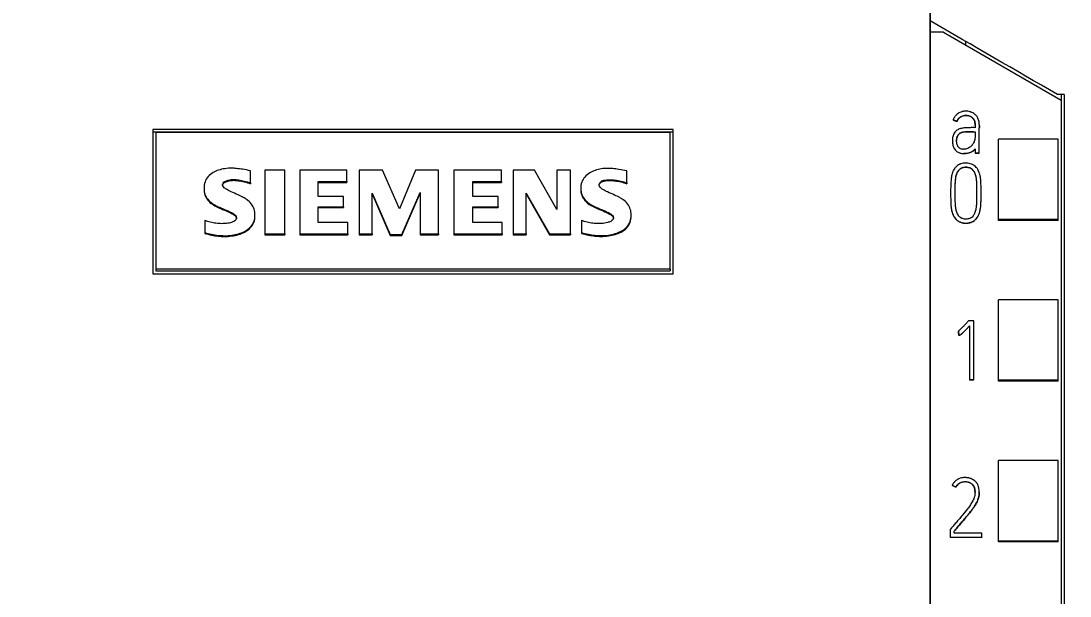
# Model space of a CAD drawing. Header units: millimetres. Extents: x 1359 to 3577, y 1333 to 3557.
# Drawn here: x 2545.79 to 2581.07, y 3022.29 to 3041.61 of the extents above; entities that cross this region are included whole.
import ezdxf

# ---------------------------------------------------------------- set-up
doc = ezdxf.new("R2010")
doc.units = ezdxf.units.MM
doc.set_wipeout_variables(frame=1)
doc.layers.add('000-PI-Oprema', color=30, linetype='Continuous', lineweight=5)
doc.layers.add('002-PI-Kabelska kanalica', color=150, linetype='Continuous')
doc.styles.get("Standard").update_dxf_attribs({"font": 'arial.ttf'})
doc.dimstyles.new('ISO-25', dxfattribs={"dimtxt": 2.5, "dimasz": 2.5, "dimexe": 1.25, "dimexo": 0.625, "dimtad": 1, "dimtxsty": 'Standard', "dimcen": 2.5, "dimadec": 0, "dimazin": 0, "dimtfac": 1, "dimtmove": 0, "dimatfit": 3, "dimfxl": 1, "dimarcsym": 0})

# ---------------------------------------------------------------- blocks, each defined once
blk = doc.blocks.new('IM 155-5 PN ST - 6ES7155-5AA01-0AB0')
blk.add_wipeout([(0, 147.007), (34.8, 147.007), (34.8, 0), (0, 0)])
at = {"color": 0, "linetype": 'ByBlock', "lineweight": 0, "ltscale": 0.25}
blk.add_lwpolyline([(0, 147.007), (34.8, 147.007), (34.8, 0), (0, 0), (0, 147.007)], dxfattribs=at)
at = {"layer": '000-PI-Oprema', "color": 0, "linetype": 'ByBlock', "lineweight": 0}
for p, q in [((26.15, 131.42), (8.65, 131.42)), ((8.65, 131.341), (26.15, 131.341)), ((26.05, 131.31), (8.75, 131.31)), ((8.75, 131.31), (8.75, 126.735)), ((26.05, 126.735), (26.05, 131.31)), ((11.941, 129.62), (11.941, 130.032)), ((13.091, 130.055), (12.424, 130.055)), ((12.424, 130.055), (12.424, 127.905)), ((13.091, 127.905), (13.091, 130.055)), ((13.597, 130.055), (13.597, 127.905)), ((15.184, 130.055), (13.597, 130.055)), ((15.184, 129.666), (15.184, 130.055)), ((16.38, 130.055), (15.598, 130.055)), ((15.598, 130.055), (15.598, 127.905)), ((16.955, 128.751), (16.38, 130.055)), ((17.484, 130.055), (16.955, 128.751)), ((18.266, 130.055), (17.484, 130.055)), ((18.266, 127.905), (18.266, 130.055)), ((18.772, 130.055), (18.772, 127.905)), ((20.382, 130.055), (18.772, 130.055)), ((20.382, 129.666), (20.382, 130.055)), ((21.486, 130.055), (20.773, 130.055)), ((20.773, 130.055), (20.773, 127.905)), ((22.245, 128.728), (21.486, 130.055)), ((22.705, 130.055), (22.245, 130.055)), ((22.245, 130.055), (22.245, 128.728)), ((22.705, 127.905), (22.705, 130.055)), ((24.591, 129.62), (24.591, 130.032)), ((11.941, 129.62), (11.941, 129.594)), ((14.218, 129.163), (14.218, 129.666)), ((14.218, 129.666), (15.184, 129.666)), ((14.218, 129.64), (15.184, 129.64)), ((15.184, 129.666), (15.184, 129.64)), ((19.416, 129.163), (19.416, 129.666)), ((19.416, 129.666), (20.382, 129.666)), ((19.416, 129.64), (20.382, 129.64)), ((20.382, 129.666), (20.382, 129.64)), ((24.591, 129.62), (24.591, 129.594)), ((10.377, 129.442), (10.377, 129.416)), ((15.069, 129.163), (14.218, 129.163)), ((15.069, 128.82), (15.069, 129.163)), ((16.035, 127.905), (16.035, 129.277)), ((16.035, 129.277), (16.633, 127.882)), ((16.035, 129.251), (16.633, 127.856)), ((17.024, 127.882), (17.645, 129.3)), ((17.024, 127.856), (17.645, 129.274)), ((17.645, 129.3), (17.645, 127.905)), ((20.267, 129.163), (19.416, 129.163)), ((20.267, 128.82), (20.267, 129.163)), ((21.21, 129.277), (21.992, 127.905)), ((21.21, 127.905), (21.21, 129.277)), ((21.21, 129.251), (21.992, 127.879)), ((23.046, 129.439), (23.046, 129.413)), ((14.218, 128.293), (14.218, 128.82)), ((14.218, 128.82), (15.069, 128.82)), ((14.218, 128.793), (15.069, 128.793)), ((15.069, 128.82), (15.069, 128.793)), ((19.416, 128.293), (19.416, 128.82)), ((19.416, 128.82), (20.267, 128.82)), ((19.416, 128.793), (20.267, 128.793)), ((20.267, 128.82), (20.267, 128.793)), ((12.09, 128.515), (12.09, 128.541)), ((24.743, 128.514), (24.743, 128.54)), ((10.4, 128.362), (10.4, 127.95)), ((15.207, 128.293), (14.218, 128.293)), ((15.207, 127.905), (15.207, 128.293)), ((20.405, 128.293), (19.416, 128.293)), ((20.405, 127.905), (20.405, 128.293)), ((23.073, 128.362), (23.073, 127.95)), ((10.4, 127.95), (10.4, 127.924)), ((12.424, 127.905), (13.091, 127.905)), ((12.424, 127.905), (12.424, 127.879)), ((12.424, 127.879), (13.091, 127.879)), ((13.091, 127.905), (13.091, 127.879)), ((13.597, 127.905), (15.207, 127.905)), ((13.597, 127.905), (13.597, 127.879)), ((13.597, 127.879), (15.207, 127.879)), ((15.207, 127.905), (15.207, 127.879)), ((15.598, 127.905), (15.598, 127.879)), ((15.598, 127.905), (16.035, 127.905)), ((15.598, 127.879), (16.035, 127.879)), ((16.035, 127.905), (16.035, 127.879)), ((16.633, 127.882), (16.633, 127.856)), ((16.633, 127.882), (17.024, 127.882)), ((16.633, 127.856), (17.024, 127.856)), ((17.024, 127.882), (17.024, 127.856)), ((17.645, 127.905), (17.645, 127.879)), ((17.645, 127.905), (18.266, 127.905)), ((17.645, 127.879), (18.266, 127.879)), ((18.266, 127.905), (18.266, 127.879)), ((18.772, 127.905), (20.405, 127.905)), ((18.772, 127.905), (18.772, 127.879)), ((18.772, 127.879), (20.405, 127.879)), ((20.405, 127.905), (20.405, 127.879)), ((20.773, 127.905), (20.773, 127.879)), ((20.773, 127.905), (21.21, 127.905)), ((20.773, 127.879), (21.21, 127.879)), ((21.21, 127.905), (21.21, 127.879)), ((21.992, 127.905), (22.705, 127.905)), ((21.992, 127.905), (21.992, 127.879)), ((21.992, 127.879), (22.705, 127.879)), ((22.705, 127.905), (22.705, 127.879)), ((23.073, 127.95), (23.073, 127.924)), ((8.75, 126.735), (26.05, 126.735)), ((8.75, 126.735), (8.75, 126.667)), ((8.75, 126.667), (26.05, 126.667)), ((26.05, 126.735), (26.05, 126.667)), ((8.65, 126.567), (26.15, 126.567))]:
    blk.add_line(p, q, dxfattribs=at)
for points, knots in [([(34.8, 8.007), (34.8, 8.859), (34.8, 10.524), (34.8, 12.857), (34.8, 14.973), (34.8, 17.743), (34.8, 21.643), (34.8, 27.557), (34.8, 37.017), (34.8, 50.127), (34.8, 67.357), (34.8, 85.999), (34.8, 103.048), (34.8, 118.245), (34.8, 128.598), (34.8, 136.94), (34.8, 141.966), (34.8, 145.414), (34.8, 147.007)], [0, 0, 0, 0, 0.018357, 0.035822, 0.050221, 0.063898, 0.09543, 0.134182, 0.191169, 0.299064, 0.416456, 0.562341, 0.701008, 0.784589, 0.890964, 0.925157, 0.965428, 1, 1, 1, 1]), ([(11.941, 130.032), (11.852, 130.047), (11.694, 130.076), (11.485, 130.105), (11.285, 130.119), (11.081, 130.105), (10.866, 130.058), (10.671, 129.973), (10.504, 129.844), (10.396, 129.652), (10.367, 129.443), (10.396, 129.238), (10.497, 129.06), (10.63, 128.939), (10.785, 128.853), (10.961, 128.771), (11.157, 128.693), (11.326, 128.614), (11.431, 128.541), (11.475, 128.452), (11.446, 128.37), (11.369, 128.314), (11.276, 128.282), (11.176, 128.263), (11.076, 128.253), (10.942, 128.249), (10.776, 128.259), (10.585, 128.297), (10.461, 128.338), (10.4, 128.362)], [0, 0, 0, 0, 0.058167, 0.103291, 0.135497, 0.18739, 0.233927, 0.276573, 0.323469, 0.367574, 0.415117, 0.457643, 0.499335, 0.545023, 0.571534, 0.61311, 0.669886, 0.707355, 0.733443, 0.751236, 0.766876, 0.785371, 0.810586, 0.829835, 0.851293, 0.875106, 0.916093, 0.9575, 1, 1, 1, 1]), ([(24.591, 130.032), (24.503, 130.047), (24.347, 130.074), (24.14, 130.101), (23.942, 130.114), (23.742, 130.099), (23.532, 130.05), (23.339, 129.962), (23.174, 129.832), (23.065, 129.644), (23.036, 129.438), (23.066, 129.236), (23.169, 129.058), (23.304, 128.937), (23.461, 128.85), (23.637, 128.769), (23.833, 128.691), (24.002, 128.614), (24.108, 128.543), (24.153, 128.456), (24.124, 128.374), (24.046, 128.32), (23.951, 128.289), (23.848, 128.268), (23.746, 128.256), (23.613, 128.251), (23.448, 128.261), (23.258, 128.298), (23.134, 128.338), (23.073, 128.362)], [0, 0, 0, 0, 0.057583, 0.102541, 0.134994, 0.185598, 0.231448, 0.274046, 0.321533, 0.365446, 0.411849, 0.454176, 0.496026, 0.542215, 0.569844, 0.611753, 0.668087, 0.705885, 0.732039, 0.749567, 0.764924, 0.783472, 0.80902, 0.829572, 0.851491, 0.87493, 0.915975, 0.95744, 1, 1, 1, 1]), ([(10.4, 127.95), (10.476, 127.929), (10.625, 127.891), (10.845, 127.856), (11.073, 127.843), (11.305, 127.857), (11.535, 127.905), (11.749, 127.99), (11.938, 128.12), (12.067, 128.316), (12.101, 128.534), (12.071, 128.745), (11.971, 128.929), (11.836, 129.056), (11.679, 129.145), (11.503, 129.231), (11.309, 129.313), (11.14, 129.393), (11.036, 129.468), (10.993, 129.553), (11.016, 129.624), (11.072, 129.671), (11.143, 129.7), (11.22, 129.72), (11.294, 129.732), (11.401, 129.737), (11.549, 129.724), (11.74, 129.685), (11.872, 129.644), (11.941, 129.62)], [0, 0, 0, 0, 0.050995, 0.09847, 0.142842, 0.197361, 0.247009, 0.29309, 0.345193, 0.39189, 0.440408, 0.484338, 0.527032, 0.573288, 0.601245, 0.643101, 0.698989, 0.736572, 0.762873, 0.781014, 0.793261, 0.807604, 0.826728, 0.842361, 0.858321, 0.874793, 0.911417, 0.952987, 1, 1, 1, 1]), ([(11.003, 129.537), (11.003, 129.556), (11.016, 129.598), (11.072, 129.645), (11.143, 129.674), (11.22, 129.694), (11.294, 129.706), (11.401, 129.711), (11.549, 129.698), (11.74, 129.659), (11.872, 129.618), (11.941, 129.594)], [0, 0, 0, 0, 0.055445, 0.120976, 0.208352, 0.279775, 0.352692, 0.427952, 0.59528, 0.785205, 1, 1, 1, 1]), ([(23.073, 127.95), (23.149, 127.929), (23.297, 127.892), (23.516, 127.858), (23.743, 127.846), (23.973, 127.86), (24.201, 127.908), (24.413, 127.993), (24.597, 128.123), (24.721, 128.32), (24.753, 128.536), (24.724, 128.745), (24.624, 128.927), (24.491, 129.052), (24.337, 129.139), (24.164, 129.223), (23.971, 129.304), (23.804, 129.383), (23.698, 129.458), (23.651, 129.558), (23.701, 129.67), (23.847, 129.722), (24.018, 129.733), (24.21, 129.721), (24.4, 129.684), (24.527, 129.644), (24.591, 129.62)], [0, 0, 0, 0, 0.051177, 0.098821, 0.143351, 0.197996, 0.24762, 0.293548, 0.344848, 0.391383, 0.440309, 0.484046, 0.526614, 0.57274, 0.600034, 0.641579, 0.697513, 0.73523, 0.761625, 0.77983, 0.802755, 0.831617, 0.874986, 0.914128, 0.955604, 1, 1, 1, 1]), ([(23.665, 129.531), (23.665, 129.565), (23.703, 129.645), (23.847, 129.696), (24.018, 129.707), (24.21, 129.695), (24.4, 129.658), (24.527, 129.617), (24.591, 129.594)], [0, 0, 0, 0, 0.099403, 0.231182, 0.429201, 0.607916, 0.797292, 1, 1, 1, 1]), ([(10.377, 129.415), (10.377, 129.413), (10.377, 129.345), (10.396, 129.212), (10.497, 129.033), (10.63, 128.913), (10.785, 128.827), (10.961, 128.745), (11.157, 128.667), (11.326, 128.588), (11.431, 128.515), (11.464, 128.448), (11.465, 128.42), (11.465, 128.419)], [0, 0, 0, 0, 0.003861, 0.129706, 0.253085, 0.388286, 0.466739, 0.589774, 0.757789, 0.86867, 0.94587, 0.998526, 1, 1, 1, 1]), ([(23.046, 129.412), (23.046, 129.41), (23.046, 129.342), (23.066, 129.209), (23.169, 129.032), (23.304, 128.911), (23.461, 128.824), (23.637, 128.743), (23.833, 128.665), (24.002, 128.588), (24.108, 128.517), (24.142, 128.451), (24.142, 128.423), (24.142, 128.423)], [0, 0, 0, 0, 0.00443, 0.128976, 0.252123, 0.388036, 0.469334, 0.592651, 0.758417, 0.869639, 0.946597, 0.998175, 1, 1, 1, 1]), ([(10.4, 127.924), (10.476, 127.902), (10.625, 127.865), (10.845, 127.83), (11.073, 127.817), (11.305, 127.831), (11.535, 127.878), (11.749, 127.964), (11.938, 128.094), (12.067, 128.29), (12.09, 128.439), (12.09, 128.515)], [0, 0, 0, 0, 0.115804, 0.223612, 0.324376, 0.448182, 0.560926, 0.66557, 0.783888, 0.889933, 1, 1, 1, 1]), ([(23.073, 127.924), (23.149, 127.903), (23.297, 127.866), (23.516, 127.831), (23.743, 127.82), (23.973, 127.834), (24.201, 127.882), (24.413, 127.967), (24.597, 128.097), (24.721, 128.292), (24.743, 128.439), (24.743, 128.513)], [0, 0, 0, 0, 0.116464, 0.224888, 0.326227, 0.450584, 0.563514, 0.668033, 0.784777, 0.890676, 1, 1, 1, 1])]:
    blk.add_open_spline(points, degree=3, knots=knots, dxfattribs=at)
for points in [[(8.65, 131.42), (8.65, 129.803), (8.65, 128.185), (8.65, 126.567)], [(26.15, 126.567), (26.15, 128.185), (26.15, 129.803), (26.15, 131.42)]]:
    blk.add_open_spline(points, degree=3, dxfattribs=at)
blk = doc.blocks.new('S7-1500 DI HF - 6ES7521-1BL00-0AB0')
at = {"layer": '000-PI-Oprema', "color": 0, "linetype": 'ByBlock', "lineweight": 0}
for p, q in [((0, 134.961), (0, 134.681)), ((0, 134.681), (0, 21.262)), ((0.45, 134.681), (0, 134.681)), ((0.45, 134.681), (4.4, 132.4)), ((1.2, 134.248), (1.2, 134.365)), ((4.5, 132.586), (4.278, 132.586)), ((4.5, 132.586), (4.278, 132.586)), ((4.4, 132.586), (4.4, 132.4)), ((4.4, 132.4), (4.4, 23.585)), ((0.768, 131.731), (0.768, 131.725)), ((0.901, 131.687), (0.901, 131.68)), ((1.508, 131.331), (1.508, 131.193)), ((1.652, 131.53), (1.652, 131.536)), ((0.745, 131.041), (0.745, 131.035)), ((2.3, 128.383), (2.3, 131.086)), ((4.3, 131.086), (2.3, 131.086)), ((4.3, 128.383), (4.3, 131.086)), ((1.508, 130.762), (1.508, 130.619)), ((1.508, 130.619), (1.508, 130.613)), ((1.508, 130.619), (1.65, 130.619)), ((1.65, 130.613), (1.508, 130.613)), ((1.65, 130.619), (1.65, 130.613)), ((0.685, 129.287), (0.685, 129.281)), ((1.709, 129.239), (1.709, 129.245)), ((2.3, 128.349), (2.3, 128.383)), ((4.3, 128.383), (2.3, 128.383)), ((4.3, 128.349), (2.3, 128.349)), ((4.3, 128.349), (4.3, 128.383)), ((2.3, 122.981), (2.3, 125.684)), ((4.3, 125.684), (2.3, 125.684)), ((4.3, 122.981), (4.3, 125.684)), ((1.461, 124.984), (1.286, 124.984)), ((1.461, 123.002), (1.461, 124.984)), ((0.95, 124.639), (0.95, 124.633)), ((1.322, 124.813), (1.322, 123.002)), ((0.959, 124.493), (0.959, 124.486)), ((1.322, 123.002), (1.461, 123.002)), ((1.322, 123.002), (1.322, 122.996)), ((1.461, 122.996), (1.322, 122.996)), ((1.461, 123.002), (1.461, 122.996)), ((2.3, 122.949), (2.3, 122.981)), ((4.3, 122.981), (2.3, 122.981)), ((4.3, 122.949), (2.3, 122.949)), ((4.3, 122.949), (4.3, 122.981)), ((2.3, 117.58), (2.3, 120.283)), ((4.3, 120.283), (2.3, 120.283)), ((4.3, 117.58), (4.3, 120.283)), ((0.74, 119.455), (0.74, 119.449)), ((0.865, 119.392), (0.865, 119.386)), ((1.647, 119.224), (1.647, 119.23)), ((0.665, 117.964), (0.665, 117.71)), ((0.804, 117.848), (0.804, 117.914)), ((1.73, 117.848), (0.804, 117.848)), ((1.73, 117.71), (1.73, 117.848)), ((0.665, 117.71), (0.665, 117.704)), ((0.665, 117.71), (1.73, 117.71)), ((1.73, 117.704), (0.665, 117.704)), ((1.73, 117.71), (1.73, 117.704)), ((2.3, 117.549), (2.3, 117.58)), ((4.3, 117.58), (2.3, 117.58)), ((4.3, 117.549), (2.3, 117.549)), ((4.3, 117.549), (4.3, 117.58))]:
    blk.add_line(p, q, dxfattribs=at)
for points in [[(4.278, 132.586), (2.852, 133.409), (1.426, 134.232), (0, 135.056)], [(1.652, 131.53), (1.652, 131.503), (1.651, 131.476), (1.65, 131.45)]]:
    blk.add_open_spline(points, degree=3, dxfattribs=at)
for points, knots in [([(4.5, 132.586), (4.5, 129.542), (4.5, 119.972), (4.5, 105.802), (4.5, 91.235), (4.5, 77.025), (4.5, 62.731), (4.5, 47.245), (4.5, 34.605), (4.5, 26.64), (4.5, 23.299)], [0, 0, 0, 0, 0.083934, 0.263736, 0.389889, 0.484142, 0.653794, 0.78188, 0.908517, 1, 1, 1, 1]), ([(1.65, 130.619), (1.65, 130.712), (1.65, 130.804), (1.65, 130.944), (1.65, 130.99), (1.65, 131.083), (1.65, 131.129), (1.65, 131.199), (1.65, 131.222), (1.649, 131.268), (1.649, 131.315), (1.649, 131.361), (1.649, 131.407), (1.65, 131.431), (1.651, 131.5), (1.653, 131.547), (1.649, 131.616), (1.647, 131.639), (1.639, 131.685), (1.634, 131.708), (1.62, 131.752), (1.611, 131.773), (1.596, 131.805), (1.59, 131.815), (1.578, 131.835), (1.571, 131.844), (1.551, 131.872), (1.535, 131.889), (1.51, 131.913), (1.501, 131.921), (1.483, 131.936), (1.473, 131.942), (1.444, 131.962), (1.424, 131.973), (1.392, 131.988), (1.381, 131.992), (1.359, 132), (1.348, 132.004), (1.315, 132.013), (1.292, 132.018), (1.257, 132.023), (1.245, 132.024), (1.222, 132.026), (1.21, 132.026), (1.176, 132.026), (1.152, 132.024), (1.118, 132.019), (1.106, 132.017), (1.083, 132.012), (1.072, 132.009), (1.016, 131.993), (0.974, 131.973), (0.915, 131.934), (0.897, 131.92), (0.863, 131.889), (0.847, 131.872), (0.826, 131.844), (0.819, 131.835), (0.806, 131.815), (0.789, 131.785), (0.775, 131.753), (0.768, 131.731)], [0, 0, 0, 0, 0.125, 0.125, 0.1875, 0.1875, 0.25, 0.25, 0.28125, 0.28125, 0.3125, 0.34375, 0.34375, 0.375, 0.375, 0.4375, 0.4375, 0.46875, 0.46875, 0.5, 0.5, 0.53125, 0.53125, 0.546875, 0.546875, 0.5625, 0.5625, 0.59375, 0.59375, 0.609375, 0.609375, 0.625, 0.625, 0.65625, 0.65625, 0.671875, 0.671875, 0.6875, 0.6875, 0.71875, 0.71875, 0.734375, 0.734375, 0.75, 0.75, 0.78125, 0.78125, 0.796875, 0.796875, 0.8125, 0.8125, 0.875, 0.875, 0.90625, 0.90625, 0.9375, 0.9375, 0.953125, 0.953125, 0.96875, 1, 1, 1, 1]), ([(0.901, 131.687), (0.907, 131.706), (0.916, 131.725), (0.931, 131.751), (0.937, 131.759), (0.95, 131.776), (0.956, 131.783), (0.978, 131.805), (0.994, 131.818), (1.029, 131.84), (1.047, 131.849), (1.084, 131.865), (1.104, 131.871), (1.144, 131.88), (1.164, 131.883), (1.195, 131.885), (1.205, 131.885), (1.226, 131.884), (1.236, 131.883), (1.267, 131.88), (1.287, 131.876), (1.316, 131.867), (1.325, 131.864), (1.344, 131.856), (1.354, 131.852), (1.381, 131.837), (1.398, 131.826), (1.421, 131.805), (1.428, 131.798), (1.442, 131.783), (1.455, 131.767), (1.466, 131.75), (1.476, 131.732), (1.48, 131.723), (1.492, 131.695), (1.498, 131.675), (1.503, 131.645), (1.505, 131.635), (1.507, 131.614), (1.507, 131.604), (1.508, 131.574), (1.508, 131.553), (1.508, 131.512), (1.508, 131.492), (1.508, 131.471)], [0, 0, 0, 0, 0.0625, 0.0625, 0.09375, 0.09375, 0.125, 0.125, 0.1875, 0.1875, 0.25, 0.25, 0.3125, 0.3125, 0.375, 0.375, 0.40625, 0.40625, 0.4375, 0.4375, 0.5, 0.5, 0.53125, 0.53125, 0.5625, 0.5625, 0.625, 0.625, 0.65625, 0.65625, 0.6875, 0.71875, 0.71875, 0.75, 0.75, 0.8125, 0.8125, 0.84375, 0.84375, 0.875, 0.875, 0.9375, 0.9375, 1, 1, 1, 1]), ([(1.508, 131.558), (1.508, 131.568), (1.508, 131.578), (1.508, 131.598), (1.507, 131.608), (1.505, 131.628), (1.503, 131.638), (1.498, 131.668), (1.492, 131.688), (1.481, 131.716), (1.476, 131.725), (1.466, 131.743), (1.455, 131.761), (1.442, 131.776), (1.429, 131.791), (1.421, 131.799), (1.398, 131.819), (1.382, 131.831), (1.355, 131.845), (1.345, 131.85), (1.326, 131.857), (1.307, 131.864), (1.287, 131.869), (1.267, 131.873), (1.257, 131.875), (1.226, 131.878), (1.205, 131.879), (1.175, 131.877), (1.165, 131.877), (1.144, 131.874), (1.134, 131.872), (1.104, 131.865), (1.085, 131.859), (1.056, 131.847), (1.047, 131.843), (1.029, 131.833), (1.02, 131.828), (0.994, 131.812), (0.978, 131.799), (0.956, 131.777), (0.949, 131.769), (0.937, 131.753), (0.926, 131.736), (0.916, 131.718), (0.908, 131.7), (0.904, 131.69), (0.901, 131.68)], [0, 0, 0, 0, 0.033132, 0.033132, 0.067663, 0.067663, 0.102194, 0.102194, 0.171256, 0.171256, 0.205787, 0.205787, 0.240318, 0.274849, 0.274849, 0.30938, 0.30938, 0.378442, 0.378442, 0.412973, 0.412973, 0.447504, 0.482035, 0.482035, 0.516566, 0.516566, 0.585628, 0.585628, 0.620159, 0.620159, 0.65469, 0.65469, 0.723752, 0.723752, 0.758283, 0.758283, 0.792814, 0.792814, 0.861876, 0.861876, 0.896407, 0.896407, 0.930938, 0.965469, 0.965469, 1, 1, 1, 1]), ([(1.508, 131.471), (1.464, 131.472), (1.42, 131.472), (1.354, 131.472), (1.332, 131.471), (1.288, 131.471), (1.244, 131.47), (1.2, 131.468), (1.156, 131.465), (1.134, 131.462), (1.09, 131.457), (1.068, 131.453), (1.036, 131.445), (1.026, 131.443), (1.004, 131.436), (0.994, 131.433), (0.963, 131.421), (0.943, 131.412), (0.906, 131.39), (0.888, 131.377), (0.854, 131.349), (0.839, 131.333), (0.812, 131.299), (0.801, 131.28), (0.781, 131.241), (0.773, 131.22), (0.76, 131.179), (0.755, 131.157), (0.75, 131.125), (0.749, 131.114), (0.747, 131.092), (0.744, 131.06), (0.744, 131.027), (0.747, 130.984), (0.749, 130.962), (0.753, 130.93), (0.755, 130.919), (0.759, 130.897), (0.761, 130.887), (0.769, 130.855), (0.776, 130.834), (0.789, 130.804), (0.794, 130.794), (0.804, 130.775), (0.81, 130.765), (0.828, 130.738), (0.841, 130.721), (0.864, 130.698), (0.872, 130.69), (0.889, 130.676), (0.898, 130.67), (0.926, 130.652), (0.945, 130.642), (0.976, 130.629), (0.986, 130.626), (1.008, 130.619), (1.018, 130.616), (1.05, 130.609), (1.072, 130.606), (1.116, 130.604), (1.138, 130.604), (1.182, 130.607), (1.204, 130.61), (1.247, 130.616), (1.269, 130.62), (1.301, 130.627), (1.312, 130.63), (1.333, 130.636), (1.343, 130.64), (1.374, 130.651), (1.394, 130.661), (1.422, 130.678), (1.431, 130.684), (1.448, 130.698), (1.456, 130.705), (1.48, 130.728), (1.495, 130.745), (1.508, 130.762)], [0, 0, 0, 0, 0.0625, 0.0625, 0.09375, 0.09375, 0.125, 0.15625, 0.15625, 0.1875, 0.1875, 0.21875, 0.21875, 0.234375, 0.234375, 0.25, 0.25, 0.28125, 0.28125, 0.3125, 0.3125, 0.34375, 0.34375, 0.375, 0.375, 0.40625, 0.40625, 0.4375, 0.4375, 0.453125, 0.453125, 0.46875, 0.5, 0.5, 0.53125, 0.53125, 0.546875, 0.546875, 0.5625, 0.5625, 0.59375, 0.59375, 0.609375, 0.609375, 0.625, 0.625, 0.65625, 0.65625, 0.671875, 0.671875, 0.6875, 0.6875, 0.71875, 0.71875, 0.734375, 0.734375, 0.75, 0.75, 0.78125, 0.78125, 0.8125, 0.8125, 0.84375, 0.84375, 0.875, 0.875, 0.890625, 0.890625, 0.90625, 0.90625, 0.9375, 0.9375, 0.953125, 0.953125, 0.96875, 0.96875, 1, 1, 1, 1]), ([(1.508, 131.193), (1.509, 131.153), (1.506, 131.114), (1.496, 131.067), (1.493, 131.057), (1.488, 131.038), (1.485, 131.029), (1.476, 131.001), (1.468, 130.983), (1.451, 130.948), (1.441, 130.931), (1.425, 130.907), (1.419, 130.899), (1.407, 130.883), (1.401, 130.876), (1.381, 130.854), (1.367, 130.841), (1.336, 130.816), (1.32, 130.806), (1.294, 130.791), (1.285, 130.786), (1.267, 130.778), (1.258, 130.774), (1.231, 130.763), (1.212, 130.757), (1.173, 130.748), (1.154, 130.745), (1.124, 130.743), (1.114, 130.743), (1.095, 130.744), (1.085, 130.744), (1.055, 130.749), (1.036, 130.755), (1.009, 130.768), (1.001, 130.773), (0.984, 130.784), (0.977, 130.79), (0.962, 130.803), (0.955, 130.81), (0.943, 130.825), (0.937, 130.834), (0.927, 130.85), (0.922, 130.859), (0.914, 130.877), (0.91, 130.886), (0.901, 130.914), (0.896, 130.933), (0.891, 130.962), (0.89, 130.972), (0.888, 130.991), (0.884, 131.04), (0.886, 131.089), (0.896, 131.137), (0.899, 131.147), (0.905, 131.165), (0.908, 131.175), (0.92, 131.202), (0.929, 131.22), (0.947, 131.243), (0.954, 131.251), (0.968, 131.265), (0.976, 131.271), (0.992, 131.283), (1, 131.288), (1.018, 131.297), (1.027, 131.301), (1.054, 131.313), (1.073, 131.318), (1.112, 131.327), (1.132, 131.329), (1.171, 131.333), (1.191, 131.334), (1.231, 131.335), (1.251, 131.335), (1.31, 131.336), (1.35, 131.337), (1.429, 131.336), (1.469, 131.334), (1.508, 131.331)], [0, 0, 0, 0, 0.0625, 0.0625, 0.078125, 0.078125, 0.09375, 0.09375, 0.125, 0.125, 0.15625, 0.15625, 0.171875, 0.171875, 0.1875, 0.1875, 0.21875, 0.21875, 0.25, 0.25, 0.265625, 0.265625, 0.28125, 0.28125, 0.3125, 0.3125, 0.34375, 0.34375, 0.359375, 0.359375, 0.375, 0.375, 0.40625, 0.40625, 0.421875, 0.421875, 0.4375, 0.4375, 0.453125, 0.453125, 0.46875, 0.46875, 0.484375, 0.484375, 0.5, 0.5, 0.53125, 0.53125, 0.546875, 0.546875, 0.5625, 0.625, 0.625, 0.640625, 0.640625, 0.65625, 0.65625, 0.6875, 0.6875, 0.703125, 0.703125, 0.71875, 0.71875, 0.734375, 0.734375, 0.75, 0.75, 0.78125, 0.78125, 0.8125, 0.8125, 0.84375, 0.84375, 0.875, 0.875, 0.9375, 0.9375, 1, 1, 1, 1]), ([(1.508, 131.325), (1.469, 131.327), (1.431, 131.329), (1.354, 131.331), (1.315, 131.33), (1.257, 131.329), (1.238, 131.329), (1.2, 131.328), (1.18, 131.327), (1.142, 131.324), (1.123, 131.322), (1.094, 131.317), (1.084, 131.315), (1.065, 131.31), (1.056, 131.307), (1.028, 131.296), (1.01, 131.288), (0.985, 131.272), (0.977, 131.266), (0.962, 131.253), (0.955, 131.246), (0.942, 131.23), (0.936, 131.222), (0.925, 131.205), (0.921, 131.197), (0.912, 131.179), (0.909, 131.17), (0.902, 131.151), (0.899, 131.141), (0.889, 131.1), (0.885, 131.068), (0.885, 131.035)], [0, 0, 0, 0, 0.14645, 0.14645, 0.292901, 0.292901, 0.366126, 0.366126, 0.439351, 0.439351, 0.512576, 0.512576, 0.549189, 0.549189, 0.585802, 0.585802, 0.659027, 0.659027, 0.695639, 0.695639, 0.732252, 0.732252, 0.768865, 0.768865, 0.805477, 0.805477, 0.84209, 0.84209, 0.878702, 0.878702, 1, 1, 1, 1]), ([(1.508, 130.756), (1.495, 130.739), (1.48, 130.722), (1.457, 130.7), (1.449, 130.692), (1.431, 130.679), (1.422, 130.672), (1.395, 130.655), (1.375, 130.645), (1.334, 130.63), (1.313, 130.624), (1.27, 130.614), (1.249, 130.61), (1.206, 130.604), (1.173, 130.6), (1.14, 130.598), (1.128, 130.598)], [0, 0, 0, 0, 0.15321, 0.15321, 0.229815, 0.229815, 0.306419, 0.306419, 0.459629, 0.459629, 0.612839, 0.612839, 0.766049, 0.766049, 0.919258, 1, 1, 1, 1]), ([(1.026, 130.255), (1.052, 130.264), (1.078, 130.271), (1.131, 130.281), (1.157, 130.283), (1.212, 130.284), (1.239, 130.282), (1.292, 130.275), (1.318, 130.269), (1.371, 130.254), (1.396, 130.245), (1.432, 130.227), (1.444, 130.221), (1.467, 130.207), (1.479, 130.2), (1.511, 130.175), (1.53, 130.157), (1.557, 130.126), (1.565, 130.116), (1.581, 130.094), (1.588, 130.083), (1.609, 130.048), (1.621, 130.024), (1.642, 129.976), (1.651, 129.95), (1.663, 129.912), (1.667, 129.899), (1.673, 129.873), (1.682, 129.834), (1.697, 129.743), (1.702, 129.664), (1.707, 129.558), (1.708, 129.506), (1.709, 129.4), (1.709, 129.347), (1.709, 129.241), (1.709, 129.136), (1.708, 129.03), (1.704, 128.925), (1.702, 128.872), (1.691, 128.767), (1.682, 128.715), (1.665, 128.65), (1.661, 128.637), (1.653, 128.611), (1.649, 128.598), (1.635, 128.561), (1.624, 128.536), (1.605, 128.5), (1.599, 128.488), (1.585, 128.465), (1.577, 128.454), (1.554, 128.421), (1.537, 128.401), (1.508, 128.373), (1.497, 128.364), (1.476, 128.348), (1.464, 128.34), (1.43, 128.319), (1.406, 128.307), (1.368, 128.293), (1.355, 128.289), (1.328, 128.281), (1.315, 128.278), (1.275, 128.271), (1.249, 128.268), (1.195, 128.266), (1.167, 128.267), (1.113, 128.273), (1.087, 128.278), (1.048, 128.288), (1.035, 128.292), (1.009, 128.302), (0.997, 128.307), (0.96, 128.324), (0.937, 128.338), (0.904, 128.362), (0.893, 128.37), (0.873, 128.388), (0.863, 128.398), (0.836, 128.428), (0.82, 128.45), (0.798, 128.484), (0.791, 128.496), (0.778, 128.519), (0.772, 128.531), (0.756, 128.568), (0.746, 128.593), (0.734, 128.632), (0.731, 128.645), (0.724, 128.671), (0.721, 128.684), (0.713, 128.723), (0.709, 128.75), (0.691, 128.882), (0.688, 128.989), (0.686, 129.149), (0.685, 129.202), (0.685, 129.309), (0.685, 129.362), (0.687, 129.469), (0.688, 129.522), (0.693, 129.629), (0.696, 129.682), (0.707, 129.787), (0.714, 129.84), (0.733, 129.918), (0.74, 129.944), (0.754, 129.983), (0.759, 129.996), (0.77, 130.02), (0.776, 130.033), (0.796, 130.068), (0.811, 130.091), (0.837, 130.123), (0.846, 130.133), (0.865, 130.153), (0.875, 130.162), (0.906, 130.189), (0.928, 130.205), (0.964, 130.226), (0.976, 130.233), (0.994, 130.242), (1.004, 130.246), (1.013, 130.25), (1.02, 130.252), (1.023, 130.254), (1.026, 130.255)], [0, 0, 0, 0, 0.015625, 0.015625, 0.03125, 0.03125, 0.046875, 0.046875, 0.0625, 0.0625, 0.078125, 0.078125, 0.085937, 0.085937, 0.09375, 0.09375, 0.109375, 0.109375, 0.117187, 0.117187, 0.125, 0.125, 0.140625, 0.140625, 0.15625, 0.15625, 0.164062, 0.164062, 0.171875, 0.1875, 0.21875, 0.21875, 0.25, 0.25, 0.28125, 0.28125, 0.3125, 0.34375, 0.34375, 0.375, 0.375, 0.40625, 0.40625, 0.414062, 0.414062, 0.421875, 0.421875, 0.4375, 0.4375, 0.445312, 0.445312, 0.453125, 0.453125, 0.46875, 0.46875, 0.476562, 0.476562, 0.484375, 0.484375, 0.5, 0.5, 0.507812, 0.507812, 0.515625, 0.515625, 0.53125, 0.53125, 0.546875, 0.546875, 0.5625, 0.5625, 0.570312, 0.570312, 0.578125, 0.578125, 0.59375, 0.59375, 0.601562, 0.601562, 0.609375, 0.609375, 0.625, 0.625, 0.632812, 0.632812, 0.640625, 0.640625, 0.65625, 0.65625, 0.664062, 0.664062, 0.671875, 0.671875, 0.6875, 0.6875, 0.75, 0.75, 0.78125, 0.78125, 0.8125, 0.8125, 0.84375, 0.84375, 0.875, 0.875, 0.90625, 0.90625, 0.921875, 0.921875, 0.929687, 0.929687, 0.9375, 0.9375, 0.953125, 0.953125, 0.960937, 0.960937, 0.96875, 0.96875, 0.984375, 0.984375, 0.992187, 0.992187, 0.996094, 0.998047, 0.998047, 1, 1, 1, 1]), ([(1.369, 130.103), (1.389, 130.092), (1.407, 130.078), (1.439, 130.047), (1.453, 130.029), (1.478, 129.992), (1.489, 129.973), (1.508, 129.933), (1.517, 129.912), (1.538, 129.848), (1.547, 129.805), (1.555, 129.739), (1.557, 129.717), (1.561, 129.672), (1.562, 129.65), (1.567, 129.539), (1.57, 129.45), (1.571, 129.272), (1.57, 129.183), (1.569, 129.049), (1.568, 128.982), (1.564, 128.916), (1.561, 128.871), (1.558, 128.849), (1.55, 128.783), (1.542, 128.739), (1.525, 128.675), (1.519, 128.653), (1.504, 128.611), (1.495, 128.591), (1.48, 128.561), (1.474, 128.551), (1.462, 128.532), (1.456, 128.523), (1.435, 128.497), (1.419, 128.481), (1.392, 128.461), (1.382, 128.455), (1.363, 128.444), (1.353, 128.439), (1.332, 128.43), (1.321, 128.427), (1.3, 128.42), (1.289, 128.417), (1.256, 128.411), (1.234, 128.408), (1.2, 128.407), (1.189, 128.407), (1.166, 128.408), (1.155, 128.409), (1.122, 128.414), (1.1, 128.418), (1.068, 128.429), (1.057, 128.433), (1.037, 128.442), (1.017, 128.452), (0.998, 128.464), (0.98, 128.478), (0.972, 128.486), (0.957, 128.502), (0.949, 128.51), (0.936, 128.528), (0.93, 128.538), (0.913, 128.567), (0.903, 128.587), (0.886, 128.628), (0.879, 128.649), (0.867, 128.692), (0.862, 128.714), (0.853, 128.757), (0.842, 128.822), (0.836, 128.887), (0.828, 129.019), (0.827, 129.106), (0.827, 129.238), (0.827, 129.282), (0.828, 129.37), (0.828, 129.414), (0.829, 129.502), (0.83, 129.546), (0.834, 129.634), (0.837, 129.677), (0.845, 129.765), (0.851, 129.808), (0.864, 129.862), (0.867, 129.873), (0.873, 129.894), (0.877, 129.904), (0.888, 129.935), (0.897, 129.955), (0.919, 129.993), (0.931, 130.012), (0.959, 130.046), (0.974, 130.061), (1, 130.083), (1.009, 130.089), (1.027, 130.102), (1.037, 130.107), (1.057, 130.117), (1.067, 130.121), (1.088, 130.128), (1.099, 130.131), (1.131, 130.138), (1.153, 130.14), (1.187, 130.141), (1.198, 130.141), (1.22, 130.14), (1.231, 130.139), (1.264, 130.136), (1.286, 130.132), (1.318, 130.124), (1.329, 130.12), (1.344, 130.115), (1.352, 130.111), (1.359, 130.108), (1.364, 130.105), (1.367, 130.104), (1.369, 130.103)], [0, 0, 0, 0, 0.015625, 0.015625, 0.03125, 0.03125, 0.046875, 0.046875, 0.0625, 0.0625, 0.09375, 0.09375, 0.109375, 0.109375, 0.125, 0.125, 0.1875, 0.1875, 0.25, 0.25, 0.28125, 0.296875, 0.296875, 0.3125, 0.3125, 0.34375, 0.34375, 0.359375, 0.359375, 0.375, 0.375, 0.382813, 0.382813, 0.390625, 0.390625, 0.40625, 0.40625, 0.414063, 0.414063, 0.421875, 0.421875, 0.429688, 0.429688, 0.4375, 0.4375, 0.453125, 0.453125, 0.460938, 0.460938, 0.46875, 0.46875, 0.484375, 0.484375, 0.492188, 0.492188, 0.5, 0.507813, 0.507813, 0.515625, 0.515625, 0.523438, 0.523438, 0.53125, 0.53125, 0.546875, 0.546875, 0.5625, 0.5625, 0.578125, 0.578125, 0.59375, 0.625, 0.625, 0.6875, 0.6875, 0.71875, 0.71875, 0.75, 0.75, 0.78125, 0.78125, 0.8125, 0.8125, 0.84375, 0.84375, 0.851563, 0.851563, 0.859375, 0.859375, 0.875, 0.875, 0.890625, 0.890625, 0.90625, 0.90625, 0.914063, 0.914063, 0.921875, 0.921875, 0.929688, 0.929688, 0.9375, 0.9375, 0.953125, 0.953125, 0.960938, 0.960938, 0.96875, 0.96875, 0.984375, 0.984375, 0.992188, 0.992188, 0.996094, 0.998047, 0.998047, 1, 1, 1, 1]), ([(1.369, 130.096), (1.349, 130.107), (1.329, 130.115), (1.296, 130.123), (1.285, 130.125), (1.263, 130.129), (1.252, 130.131), (1.219, 130.134), (1.196, 130.135), (1.152, 130.134), (1.13, 130.131), (1.097, 130.124), (1.086, 130.121), (1.065, 130.114), (1.054, 130.109), (1.034, 130.099), (1.025, 130.094), (1.006, 130.081), (0.997, 130.074), (0.98, 130.06), (0.972, 130.052), (0.956, 130.036), (0.949, 130.027), (0.928, 130.001), (0.916, 129.982), (0.9, 129.953), (0.895, 129.943), (0.886, 129.922), (0.882, 129.912), (0.87, 129.88), (0.864, 129.859), (0.85, 129.794), (0.844, 129.75), (0.836, 129.662), (0.833, 129.618), (0.83, 129.529), (0.829, 129.485), (0.828, 129.396), (0.828, 129.352), (0.827, 129.269), (0.827, 129.23), (0.827, 129.191)], [0, 0, 0, 0, 0.050638, 0.050638, 0.075957, 0.075957, 0.101276, 0.101276, 0.151914, 0.151914, 0.202552, 0.202552, 0.227871, 0.227871, 0.25319, 0.25319, 0.278509, 0.278509, 0.303828, 0.303828, 0.329147, 0.329147, 0.354466, 0.354466, 0.405104, 0.405104, 0.430423, 0.430423, 0.455742, 0.455742, 0.50638, 0.50638, 0.607656, 0.607656, 0.708933, 0.708933, 0.810209, 0.810209, 0.911485, 0.911485, 1, 1, 1, 1]), ([(1.571, 129.287), (1.571, 129.312), (1.571, 129.337), (1.57, 129.45), (1.567, 129.539), (1.561, 129.671), (1.558, 129.715), (1.546, 129.803), (1.537, 129.846), (1.516, 129.908), (1.508, 129.928), (1.494, 129.958), (1.488, 129.968), (1.477, 129.987), (1.466, 130.006), (1.452, 130.023), (1.438, 130.04), (1.431, 130.049), (1.415, 130.064), (1.406, 130.072), (1.393, 130.082), (1.388, 130.085), (1.379, 130.091), (1.374, 130.094), (1.369, 130.096)], [0, 0, 0, 0, 0.086827, 0.086827, 0.391218, 0.391218, 0.543414, 0.543414, 0.695609, 0.695609, 0.771707, 0.771707, 0.809756, 0.809756, 0.847805, 0.885853, 0.885853, 0.923902, 0.923902, 0.961951, 0.961951, 0.980976, 0.980976, 1, 1, 1, 1]), ([(0.685, 129.281), (0.685, 129.218), (0.686, 129.155), (0.687, 129.039), (0.688, 128.986), (0.693, 128.879), (0.698, 128.825), (0.712, 128.719), (0.722, 128.666), (0.742, 128.602), (0.746, 128.589), (0.755, 128.564), (0.76, 128.552), (0.777, 128.515), (0.789, 128.492), (0.81, 128.458), (0.818, 128.447), (0.834, 128.426), (0.843, 128.415), (0.869, 128.385), (0.889, 128.367), (0.921, 128.342), (0.932, 128.335), (0.956, 128.321), (0.968, 128.314), (1.004, 128.297), (1.029, 128.288), (1.068, 128.277), (1.081, 128.273), (1.108, 128.268), (1.121, 128.266), (1.161, 128.261), (1.188, 128.26), (1.229, 128.261), (1.243, 128.262), (1.269, 128.264), (1.283, 128.266), (1.322, 128.273), (1.348, 128.28), (1.386, 128.294), (1.399, 128.299), (1.423, 128.31), (1.435, 128.316), (1.47, 128.337), (1.492, 128.353), (1.522, 128.38), (1.531, 128.39), (1.549, 128.41), (1.566, 128.431), (1.581, 128.453), (1.595, 128.476), (1.602, 128.488), (1.621, 128.524), (1.632, 128.548), (1.651, 128.598), (1.659, 128.623), (1.673, 128.675), (1.679, 128.701), (1.689, 128.754), (1.693, 128.78), (1.702, 128.86), (1.704, 128.913), (1.708, 129.019), (1.708, 129.072), (1.709, 129.163), (1.709, 129.201), (1.709, 129.239)], [0, 0, 0, 0, 0.073866, 0.073866, 0.136839, 0.136839, 0.199811, 0.199811, 0.262783, 0.262783, 0.278526, 0.278526, 0.29427, 0.29427, 0.325756, 0.325756, 0.341499, 0.341499, 0.357242, 0.357242, 0.388728, 0.388728, 0.404471, 0.404471, 0.420214, 0.420214, 0.4517, 0.4517, 0.467443, 0.467443, 0.483186, 0.483186, 0.514673, 0.514673, 0.530416, 0.530416, 0.546159, 0.546159, 0.577645, 0.577645, 0.593388, 0.593388, 0.609131, 0.609131, 0.640617, 0.640617, 0.65636, 0.65636, 0.672103, 0.687846, 0.687846, 0.703589, 0.703589, 0.735076, 0.735076, 0.766562, 0.766562, 0.798048, 0.798048, 0.829534, 0.829534, 0.892506, 0.892506, 0.955479, 0.955479, 1, 1, 1, 1]), ([(1.286, 124.984), (1.26, 124.954), (1.233, 124.924), (1.178, 124.865), (1.151, 124.836), (1.11, 124.792), (1.096, 124.777), (1.068, 124.748), (1.054, 124.734), (1.025, 124.706), (1.011, 124.692), (0.981, 124.665), (0.966, 124.652), (0.95, 124.639)], [0, 0, 0, 0, 0.25, 0.25, 0.5, 0.5, 0.625, 0.625, 0.75, 0.75, 0.875, 0.875, 1, 1, 1, 1]), ([(0.959, 124.493), (0.964, 124.493), (0.969, 124.493), (0.979, 124.496), (0.984, 124.497), (0.994, 124.5), (0.999, 124.503), (1.008, 124.508), (1.012, 124.51), (1.024, 124.519), (1.033, 124.525), (1.049, 124.538), (1.056, 124.545), (1.079, 124.565), (1.094, 124.579), (1.124, 124.607), (1.138, 124.621), (1.182, 124.665), (1.21, 124.694), (1.266, 124.753), (1.294, 124.783), (1.322, 124.813)], [0, 0, 0, 0, 0.03125, 0.03125, 0.0625, 0.0625, 0.09375, 0.09375, 0.125, 0.125, 0.1875, 0.1875, 0.25, 0.25, 0.375, 0.375, 0.5, 0.5, 0.75, 0.75, 1, 1, 1, 1]), ([(1.322, 124.807), (1.294, 124.777), (1.266, 124.747), (1.21, 124.688), (1.182, 124.658), (1.138, 124.615), (1.124, 124.601), (1.094, 124.573), (1.079, 124.559), (1.056, 124.538), (1.048, 124.532), (1.032, 124.519), (1.024, 124.513), (1.012, 124.504), (1.007, 124.501), (0.999, 124.496), (0.994, 124.494), (0.984, 124.491), (0.979, 124.489), (0.969, 124.487), (0.964, 124.486), (0.959, 124.486)], [0, 0, 0, 0, 0.25, 0.25, 0.5, 0.5, 0.625, 0.625, 0.75, 0.75, 0.8125, 0.8125, 0.875, 0.875, 0.90625, 0.90625, 0.9375, 0.9375, 0.96875, 0.96875, 1, 1, 1, 1]), ([(0.804, 117.914), (0.843, 117.96), (0.881, 118.006), (0.959, 118.098), (0.999, 118.143), (1.077, 118.235), (1.116, 118.281), (1.193, 118.373), (1.232, 118.419), (1.308, 118.512), (1.346, 118.559), (1.4, 118.631), (1.418, 118.655), (1.453, 118.704), (1.47, 118.729), (1.504, 118.779), (1.52, 118.804), (1.55, 118.856), (1.564, 118.882), (1.583, 118.923), (1.589, 118.937), (1.6, 118.965), (1.605, 118.979), (1.62, 119.022), (1.627, 119.051), (1.638, 119.11), (1.642, 119.14), (1.646, 119.185), (1.646, 119.2), (1.647, 119.23), (1.647, 119.245), (1.645, 119.29), (1.642, 119.32), (1.634, 119.364), (1.63, 119.379), (1.623, 119.408), (1.618, 119.423), (1.608, 119.451), (1.602, 119.465), (1.588, 119.492), (1.581, 119.505), (1.569, 119.524), (1.565, 119.53), (1.556, 119.542), (1.551, 119.548), (1.537, 119.566), (1.526, 119.577), (1.505, 119.598), (1.494, 119.608), (1.476, 119.622), (1.47, 119.627), (1.457, 119.635), (1.451, 119.639), (1.418, 119.658), (1.39, 119.671), (1.347, 119.685), (1.332, 119.69), (1.303, 119.698), (1.288, 119.701), (1.258, 119.706), (1.243, 119.708), (1.213, 119.711), (1.198, 119.712), (1.168, 119.712), (1.153, 119.712), (1.123, 119.711), (1.107, 119.71), (1.062, 119.704), (1.032, 119.698), (0.989, 119.685), (0.975, 119.68), (0.954, 119.67), (0.947, 119.667), (0.933, 119.66), (0.927, 119.657), (0.894, 119.638), (0.87, 119.62), (0.836, 119.59), (0.825, 119.579), (0.804, 119.557), (0.795, 119.545), (0.768, 119.509), (0.752, 119.483), (0.74, 119.455)], [0, 0, 0, 0, 0.0625, 0.0625, 0.125, 0.125, 0.1875, 0.1875, 0.25, 0.25, 0.3125, 0.3125, 0.34375, 0.34375, 0.375, 0.375, 0.40625, 0.40625, 0.4375, 0.4375, 0.453125, 0.453125, 0.46875, 0.46875, 0.5, 0.5, 0.53125, 0.53125, 0.546875, 0.546875, 0.5625, 0.5625, 0.59375, 0.59375, 0.609375, 0.609375, 0.625, 0.625, 0.640625, 0.640625, 0.65625, 0.65625, 0.664062, 0.664062, 0.671875, 0.671875, 0.6875, 0.6875, 0.703125, 0.703125, 0.710937, 0.710937, 0.71875, 0.71875, 0.75, 0.75, 0.765625, 0.765625, 0.78125, 0.78125, 0.796875, 0.796875, 0.8125, 0.8125, 0.828125, 0.828125, 0.84375, 0.84375, 0.875, 0.875, 0.890625, 0.890625, 0.898437, 0.898437, 0.90625, 0.90625, 0.9375, 0.9375, 0.953125, 0.953125, 0.96875, 0.96875, 1, 1, 1, 1]), ([(0.865, 119.392), (0.876, 119.415), (0.89, 119.437), (0.914, 119.467), (0.922, 119.477), (0.941, 119.495), (0.951, 119.503), (0.982, 119.526), (1.005, 119.538), (1.054, 119.558), (1.079, 119.565), (1.117, 119.572), (1.129, 119.574), (1.155, 119.576), (1.168, 119.577), (1.207, 119.577), (1.233, 119.574), (1.271, 119.565), (1.283, 119.562), (1.308, 119.553), (1.32, 119.548), (1.355, 119.532), (1.377, 119.518), (1.408, 119.494), (1.417, 119.485), (1.435, 119.466), (1.443, 119.456), (1.454, 119.44), (1.458, 119.435), (1.465, 119.424), (1.474, 119.406), (1.481, 119.388), (1.489, 119.364), (1.492, 119.351), (1.498, 119.326), (1.5, 119.313), (1.503, 119.287), (1.504, 119.275), (1.505, 119.249), (1.506, 119.236), (1.505, 119.21), (1.505, 119.197), (1.503, 119.171), (1.502, 119.159), (1.497, 119.12), (1.492, 119.095), (1.482, 119.058), (1.478, 119.045), (1.47, 119.021), (1.465, 119.009), (1.451, 118.973), (1.44, 118.95), (1.416, 118.904), (1.403, 118.882), (1.377, 118.839), (1.363, 118.817), (1.32, 118.753), (1.29, 118.712), (1.198, 118.589), (1.133, 118.509), (1.034, 118.392), (1, 118.353), (0.934, 118.274), (0.9, 118.236), (0.833, 118.158), (0.799, 118.119), (0.732, 118.042), (0.698, 118.003), (0.665, 117.964)], [0, 0, 0, 0, 0.03125, 0.03125, 0.046875, 0.046875, 0.0625, 0.0625, 0.09375, 0.09375, 0.125, 0.125, 0.140625, 0.140625, 0.15625, 0.15625, 0.1875, 0.1875, 0.203125, 0.203125, 0.21875, 0.21875, 0.25, 0.25, 0.265625, 0.265625, 0.28125, 0.28125, 0.289062, 0.289062, 0.296875, 0.3125, 0.3125, 0.328125, 0.328125, 0.34375, 0.34375, 0.359375, 0.359375, 0.375, 0.375, 0.390625, 0.390625, 0.40625, 0.40625, 0.4375, 0.4375, 0.453125, 0.453125, 0.46875, 0.46875, 0.5, 0.5, 0.53125, 0.53125, 0.5625, 0.5625, 0.625, 0.625, 0.75, 0.75, 0.8125, 0.8125, 0.875, 0.875, 0.9375, 0.9375, 1, 1, 1, 1]), ([(1.506, 119.221), (1.506, 119.231), (1.505, 119.242), (1.504, 119.265), (1.503, 119.278), (1.5, 119.303), (1.498, 119.316), (1.493, 119.341), (1.49, 119.354), (1.482, 119.379), (1.477, 119.391), (1.469, 119.409), (1.466, 119.414), (1.46, 119.426), (1.456, 119.431), (1.438, 119.458), (1.42, 119.477), (1.395, 119.498), (1.39, 119.502), (1.379, 119.51), (1.363, 119.521), (1.335, 119.536), (1.311, 119.546), (1.286, 119.555), (1.273, 119.558), (1.235, 119.567), (1.209, 119.57), (1.157, 119.571), (1.131, 119.569), (1.093, 119.562), (1.08, 119.559), (1.055, 119.552), (1.043, 119.547), (1.018, 119.538), (1.007, 119.532), (0.984, 119.52), (0.973, 119.513), (0.941, 119.49), (0.922, 119.472), (0.898, 119.442), (0.891, 119.431), (0.877, 119.409), (0.87, 119.397), (0.865, 119.386)], [0, 0, 0, 0, 0.034222, 0.034222, 0.076212, 0.076212, 0.118203, 0.118203, 0.160193, 0.160193, 0.202183, 0.202183, 0.223179, 0.223179, 0.244174, 0.244174, 0.328155, 0.328155, 0.34915, 0.34915, 0.370145, 0.412135, 0.454126, 0.454126, 0.496116, 0.496116, 0.580097, 0.580097, 0.664077, 0.664077, 0.706068, 0.706068, 0.748058, 0.748058, 0.790048, 0.790048, 0.832039, 0.832039, 0.916019, 0.916019, 0.95801, 0.95801, 1, 1, 1, 1]), ([(1.647, 119.224), (1.647, 119.218), (1.647, 119.212), (1.646, 119.192), (1.646, 119.177), (1.642, 119.132), (1.638, 119.102), (1.626, 119.043), (1.619, 119.014), (1.605, 118.971), (1.6, 118.957), (1.588, 118.929), (1.582, 118.915), (1.563, 118.874), (1.549, 118.848), (1.519, 118.796), (1.503, 118.771), (1.47, 118.721), (1.452, 118.697), (1.417, 118.648), (1.4, 118.624), (1.345, 118.552), (1.307, 118.505), (1.231, 118.412), (1.193, 118.366), (1.116, 118.274), (1.077, 118.228), (0.998, 118.137), (0.959, 118.091), (0.881, 118), (0.842, 117.954), (0.804, 117.908)], [0, 0, 0, 0, 0.010489, 0.010489, 0.038761, 0.038761, 0.095304, 0.095304, 0.151848, 0.151848, 0.180119, 0.180119, 0.208391, 0.208391, 0.264935, 0.264935, 0.321478, 0.321478, 0.378022, 0.378022, 0.434565, 0.434565, 0.547652, 0.547652, 0.660739, 0.660739, 0.773826, 0.773826, 0.886913, 0.886913, 1, 1, 1, 1])]:
    blk.add_open_spline(points, degree=3, knots=knots, dxfattribs=at)
for points, weights in [([(0.768, 131.731), (0.834, 131.709), (0.901, 131.687)], [0.499999970269, 0.500000029731, 0.499999970269]), ([(0.901, 131.68), (0.834, 131.703), (0.768, 131.725)], [0.499999611809, 0.500000388191, 0.499999611809]), ([(0.95, 124.639), (0.955, 124.566), (0.959, 124.493)], [0.500000022096, 0.499999977904, 0.500000022096]), ([(0.959, 124.486), (0.955, 124.56), (0.95, 124.633)], [0.499999993416, 0.500000006584, 0.499999993416]), ([(0.74, 119.455), (0.802, 119.424), (0.865, 119.392)], [0.500000075207, 0.499999924793, 0.500000075207]), ([(0.865, 119.386), (0.802, 119.417), (0.74, 119.449)], [0.499999832915, 0.500000167085, 0.499999832915])]:
    blk.add_rational_spline(points, weights, degree=2, dxfattribs=at)
blk = doc.blocks.new('*D111')
at = {"color": 0, "lineweight": -2, "transparency": 16777216}
for p, q in [((2541.571, 2980.678), (2541.571, 3096.864)), ((2889.571, 2980.678), (2889.571, 3096.864)), ((2544.071, 3095.614), (2887.071, 3095.614))]:
    blk.add_line(p, q, dxfattribs=at)
at = {"color": 0, "transparency": 16777216}
for points in [[(2544.071, 3096.031), (2544.071, 3095.197), (2541.571, 3095.614)], [(2887.071, 3096.031), (2887.071, 3095.197), (2889.571, 3095.614)]]:
    blk.add_solid(points, dxfattribs=at)
at = {"layer": 'Defpoints', "color": 0, "transparency": 16777216}
for p in [(2889.571, 3095.614), (2541.571, 2980.053), (2889.571, 2980.053)]:
    blk.add_point(p, dxfattribs=at)
at = {"color": 0, "transparency": 16777216, "insert": (2715.571, 3097.516), "char_height": 2.5, "attachment_point": 5}
blk.add_mtext('348', dxfattribs=at)

msp = doc.modelspace()

# ---------------------------------------------------------------- block references
at = {"layer": '002-PI-Kabelska kanalica', "color": 0, "linetype": 'ByBlock', "lineweight": 0}
msp.add_blockref('IM 155-5 PN ST - 6ES7155-5AA01-0AB0', (2541.571, 2906.55), dxfattribs=at)

# ---------------------------------------------------------------- next in the draw order: block references
msp.add_blockref('S7-1500 DI HF - 6ES7521-1BL00-0AB0', (2576.371, 2906.556), dxfattribs=at)

# ---------------------------------------------------------------- next in the draw order: dimensions: what is measured, and where the dimension line sits
dim = msp.add_linear_dim(base=(2889.571, 3095.614), p1=(2541.571, 2980.053), p2=(2889.571, 2980.053), dimstyle='ISO-25')
dim.commit()
dim.dimension.update_dxf_attribs({"geometry": '*D111', "text_midpoint": (2715.571, 3097.516)})

doc.saveas('drawing.dxf')
